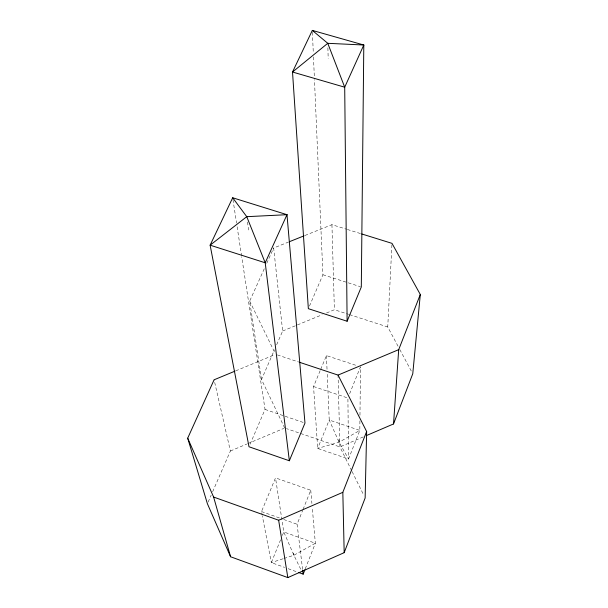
<?xml version="1.0" encoding="UTF-8"?>
<svg xmlns="http://www.w3.org/2000/svg" width="608" height="608" viewBox="0 0 608 608"><rect width="100%" height="100%" fill="white"/><g stroke="black" fill="none" stroke-linecap="round" stroke-linejoin="round"><path stroke-width="0.46" stroke-dasharray="3.04 2.28" d="M359.913 420.918L359.822 430.411L348.536 459.032L317.695 448.43L313.553 386.521L320.355 370.196M359.974 415.226L360.476 366.822L349.653 393.703M398.02 346.203L387.744 326.982L391.993 243.36M305.254 568.845L315.347 543.248L312.246 507.285M302.594 569.438L297.084 524.24L302.7 510.294M303.05 509.42L310.772 490.246L275.515 477.896L261.493 511.571L262.215 515.28M280.577 539.836L271.335 562.598L284.597 567.408M282.355 535.458L283.776 531.954L275.515 477.896M320.712 369.337L326.435 355.589L356.888 365.644M250.116 444.159L265.042 409.427L241.703 256.766M309.472 306.06L322.924 274.755L314.458 79.648M208.156 502.041L211.151 495.178M212.648 491.743L230.386 451.007L214.092 379.795M284.681 428.017L261.524 379.506L274.421 349.896M276.663 344.751L282.644 331.01L273.668 247.996L288.458 242.083M261.524 379.506L249.675 301.089L264.472 268.348M266.768 263.264L273.668 247.996M313.553 386.521L347.905 398.035L348.536 459.032L339.059 442.221L329.232 420.029L317.695 448.43L339.059 442.221L359.822 430.411L329.232 420.029L327.21 373.593M283.966 558.478L293.892 555.248L315.347 543.248L283.776 531.954L293.892 555.248L301.15 570.038M363.265 436.924L339.918 446.941L286.467 428.625M230.386 451.007L246.764 444.068M247.623 443.703L283.822 428.382M235.752 370.834L274.748 354.7M282.644 331.01L322.111 314.784M326.496 312.983L334.392 309.738L348.62 314.336M304.98 235.471L331.938 224.679L346.438 229.186M283.062 558.775L271.335 562.598L262.39 516.207M347.343 229.467L361.836 233.981M322.924 274.755L360.407 286.695M349.509 314.625L387.744 326.982M277.392 354.935L298.703 362.018M265.042 409.427L304.084 422.735M261.493 511.571L280.182 518.221M283.738 519.49L297.084 524.24M288.139 568.693L296.978 571.9M399.806 349.547L411.867 372.104M351.69 470.759L339.918 446.941L338.078 376.04M352.108 471.61L363.88 495.436M249.675 301.089L275.204 353.499M232.97 199.644L236.55 223.052M237.128 226.799L241.566 255.831M293.58 552.984L293.892 555.248M247.494 222.004L248.596 229.999M310.772 490.246L311.919 503.5M312.406 32.292L313.31 53.132M313.47 56.916L314.42 78.706M326.435 355.589L327.051 369.801M331.938 224.679L334.392 309.738M338.983 439.478L339.059 442.221M327.887 47.804L328.183 58.581"/><path stroke-width="0.91" d="M299.592 362.315L338.056 375.098L366.639 431.52L365.142 497.99L344.181 552.664L287.827 577.6L230.576 556.753L207.412 503.758L187.697 438.186L214.092 379.795L234.886 371.192M366.723 435.442L393.528 423.951L398.704 349.653L420.303 294.492L391.993 243.36L361.836 233.981M420.303 294.492L412.764 373.776L393.528 423.951M344.181 552.664L342.828 492.328L366.639 431.52M298.748 572.538L303.172 574.142L304.912 569.726M289.347 460.765L304.973 423.039L286.991 214.692L232.689 197.767L210.125 245.176L248.999 446.766L289.347 460.765L265.217 262.785L246.757 216.676L232.689 197.767M347.115 321.244L361.304 286.984L363.804 45.015L312.322 30.4L292.516 72.025L308.347 308.674L347.115 321.244L344.706 87.202L327.765 43.312L312.322 30.4M187.697 438.186L213.621 497.063L278.646 520.228L342.828 492.328M338.056 375.098L398.704 349.653M289.324 241.733L304.106 235.813M213.621 497.063L230.576 556.753M278.646 520.228L287.827 577.6M302.708 570.38L303.172 574.142M286.991 214.692L265.217 262.785L210.125 245.176L246.757 216.676L286.991 214.692M363.804 45.015L344.706 87.202L292.516 72.025L327.765 43.312L363.804 45.015"/></g></svg>
